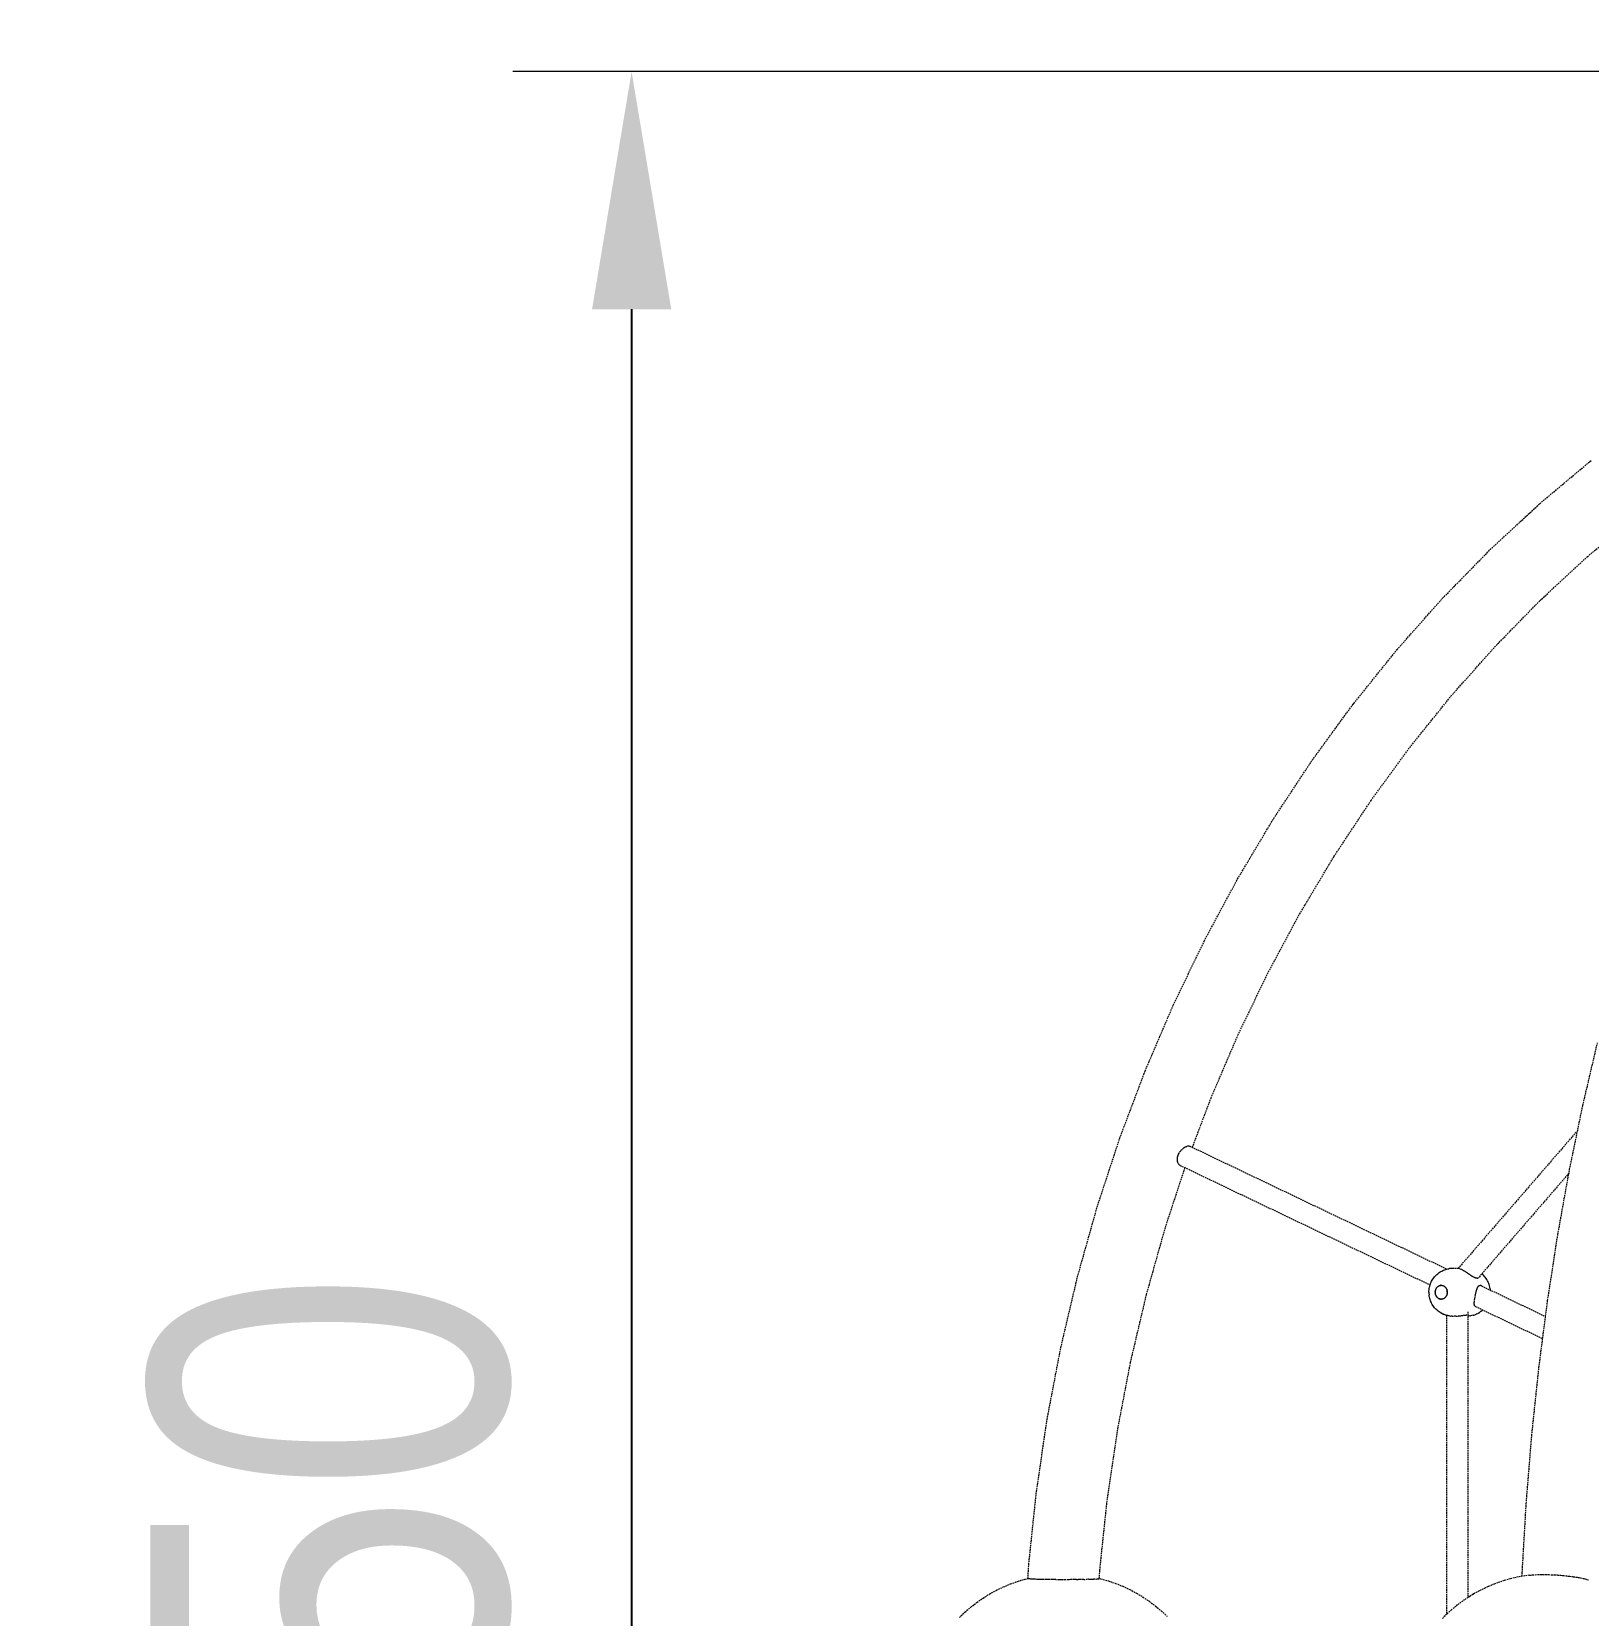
# Model space of a CAD drawing. Header units: millimetres. Extents: x -4710 to 4801, y -2494 to 3533.
# Drawn here: x -2671 to -1360, y 837 to 2169 of the extents above; entities that cross this region are included whole.
import ezdxf

# ---------------------------------------------------------------- set-up
doc = ezdxf.new("R2010")
doc.units = ezdxf.units.MM
doc.linetypes.add('HIDDEN', pattern=[1.905, 1.27, -0.635])
for name, color, linetype in [('DIKOM_ЗОНА', 90, 'Continuous'), ('DIKOM_ОБЪЕКТ', 7, 'Continuous'), ('DIKOM_РАЗМЕР_ЗОНА', 7, 'Continuous'), ('DIKOM_РАЗМЕР_ОБЪЕКТА', 7, 'Continuous')]:
    doc.layers.add(name, color=color, linetype=linetype)
doc.styles.add('style1', font='arialbd.ttf', dxfattribs={"width": 0.8})
doc.dimstyles.new('1-50', dxfattribs={"dimtxt": 300, "dimasz": 200, "dimexe": 100, "dimexo": 0, "dimgap": 100, "dimtad": 1, "dimtxsty": 'style1', "dimcen": 200, "dimclrd": 7, "dimclre": 7, "dimclrt": 7, "dimadec": 1, "dimazin": 2, "dimtfac": 1, "dimtmove": 0, "dimatfit": 2, "dimfxl": 0, "dimlwd": 25, "dimlwe": 18, "dimarcsym": 0})

# ---------------------------------------------------------------- blocks, each defined once
blk = doc.blocks.new('*D1')
at = {"layer": 'Defpoints', "color": 0, "transparency": 16777216}
for p in [(-701.9, 2135.9), (-2165.9, -628.4), (-722.5, -628.4)]:
    blk.add_point(p, dxfattribs=at)
at = {"layer": 'DIKOM_РАЗМЕР_ОБЪЕКТА', "color": 7, "lineweight": 18, "transparency": 16777216}
for p, q in [((-701.9, 2135.9), (-2265.9, 2135.9)), ((-722.5, -628.4), (-2265.9, -628.4))]:
    blk.add_line(p, q, dxfattribs=at)
at = {"layer": 'DIKOM_РАЗМЕР_ОБЪЕКТА', "color": 7, "lineweight": 25, "transparency": 16777216}
blk.add_line((-2165.9, 1935.9), (-2165.9, -428.4), dxfattribs=at)
at = {"layer": 'DIKOM_РАЗМЕР_ОБЪЕКТА', "color": 7, "transparency": 16777216}
for points in [[(-2199.2, 1935.9), (-2132.5, 1935.9), (-2165.9, 2135.9)], [(-2199.2, -428.4), (-2132.5, -428.4), (-2165.9, -628.4)]]:
    blk.add_solid(points, dxfattribs=at)
at = {"layer": 'DIKOM_РАЗМЕР_ОБЪЕКТА', "color": 7, "transparency": 16777216, "insert": (-2419, 753.8), "char_height": 300, "attachment_point": 5, "rotation": 90, "style": 'style1'}
blk.add_mtext('{\\fArial|b0|i0|c204|p34;2750}', dxfattribs=at)
blk = doc.blocks.new('*D3')
at = {"layer": 'Defpoints', "color": 0, "transparency": 16777216}
for p in [(-715.8, 3533.1), (-4259.8, -2026.3), (-715.8, -2026.3)]:
    blk.add_point(p, dxfattribs=at)
at = {"layer": 'DIKOM_РАЗМЕР_ЗОНА', "color": 7, "lineweight": 18, "transparency": 16777216}
for p, q in [((-715.8, 3533.1), (-4359.8, 3533.1)), ((-715.8, -2026.3), (-4359.8, -2026.3))]:
    blk.add_line(p, q, dxfattribs=at)
at = {"layer": 'DIKOM_РАЗМЕР_ЗОНА', "color": 7, "lineweight": 25, "transparency": 16777216}
blk.add_line((-4259.8, 3333.1), (-4259.8, -1826.3), dxfattribs=at)
at = {"layer": 'DIKOM_РАЗМЕР_ЗОНА', "color": 7, "transparency": 16777216}
for points in [[(-4293.2, 3333.1), (-4226.5, 3333.1), (-4259.8, 3533.1)], [(-4293.2, -1826.3), (-4226.5, -1826.3), (-4259.8, -2026.3)]]:
    blk.add_solid(points, dxfattribs=at)
at = {"layer": 'DIKOM_РАЗМЕР_ЗОНА', "color": 7, "transparency": 16777216, "insert": (-4513, 975.2), "char_height": 300, "attachment_point": 5, "rotation": 90, "style": 'style1'}
blk.add_mtext('{\\fArial|b0|i0|c204|p34;5560}', dxfattribs=at)

msp = doc.modelspace()

# ---------------------------------------------------------------- linework, layer by layer
at = {"layer": 'DIKOM_ЗОНА', "color": 3, "lineweight": 15}
msp.add_lwpolyline([(4784.014, 570.156, 0.09387458), (4783.602, 942.374, 0.29958044), (2291.139, 3510.482, 0.06874239), (1632.505, 3510.482, 0.06059), (1009.06, 3334.362, -0.20081277), (236.945, 3334.362, 0.06059), (-386.5, 3510.482, 0.06874239), (-1045.134, 3510.482, 0.29958044), (-3537.597, 942.374, 0.09387458), (-3538.009, 570.156, 0.30023222), (-1045.134, -2003.615, 0.06874239), (-386.5, -2003.615, 0.06059), (236.945, -1827.494, -0.20081277), (1009.06, -1827.494, 0.06059), (1632.505, -2003.615, 0.06874239), (2291.139, -2003.615, 0.30023222)], format="xyb", close=True, dxfattribs=at)
at = {"layer": 'DIKOM_ОБЪЕКТ', "color": 7, "linetype": 'HIDDEN', "lineweight": 15}
for p, q in [((-1401.393, 1772.27), (-1358.115, 1808.578)), ((-1443.101, 1733.591), (-1401.393, 1772.27)), ((-1361.307, 1727.637), (-1320.258, 1762.075)), ((-1483.143, 1692.629), (-1443.101, 1733.591)), ((-1401.183, 1690.657), (-1361.307, 1727.637)), ((-1521.423, 1649.482), (-1483.143, 1692.629)), ((-1439.464, 1651.496), (-1401.183, 1690.657)), ((-1557.854, 1604.25), (-1521.423, 1649.482)), ((-1476.062, 1610.245), (-1439.464, 1651.496)), ((-1592.872, 1556.374), (-1558.405, 1603.547)), ((-1558.405, 1603.547), (-1557.854, 1604.25)), ((-1510.892, 1567.001), (-1476.062, 1610.245)), ((-1543.349, 1522.527), (-1510.48, 1567.512)), ((-1625.326, 1507.333), (-1592.872, 1556.374)), ((-1574.428, 1475.563), (-1543.349, 1522.527)), ((-1655.689, 1456.539), (-1625.326, 1507.333)), ((-1603.506, 1426.918), (-1574.428, 1475.563)), ((-1683.891, 1404.111), (-1655.689, 1456.539)), ((-1630.515, 1376.709), (-1603.506, 1426.918)), ((-1709.867, 1350.171), (-1683.891, 1404.111)), ((-1655.391, 1325.052), (-1630.515, 1376.709)), ((-1733.556, 1294.844), (-1709.867, 1350.171)), ((-1678.078, 1272.067), (-1655.391, 1325.052)), ((-1365.032, 1265.937), (-1352.657, 1318.66)), ((-1754.902, 1238.261), (-1733.556, 1294.844)), ((-1693.772, 1230.463), (-1678.078, 1272.067)), ((-1376.177, 1212.126), (-1365.032, 1265.937)), ((-1369.403, 1244.834), (-1469.919, 1128.769)), ((-1773.998, 1180.128), (-1755.063, 1237.779)), ((-1755.063, 1237.779), (-1754.902, 1238.261)), ((-1704.964, 1225.686), (-1704.546, 1226.374)), ((-1704.507, 1226.433), (-1704.037, 1227.098)), ((-1703.994, 1227.155), (-1703.485, 1227.778)), ((-1703.406, 1227.866), (-1702.925, 1228.418)), ((-1702.718, 1228.631), (-1702.28, 1229.07)), ((-1702.229, 1229.114), (-1701.655, 1229.616)), ((-1701.603, 1229.656), (-1701.02, 1230.095)), ((-1700.967, 1230.13), (-1700.588, 1230.37)), ((-1700.588, 1230.37), (-1700.386, 1230.517)), ((-1700.337, 1230.551), (-1700.018, 1230.746)), ((-1700.018, 1230.746), (-1699.775, 1230.895)), ((-1699.677, 1230.948), (-1699.12, 1231.226)), ((-1699.072, 1231.245), (-1698.533, 1231.45)), ((-1698.491, 1231.466), (-1698.076, 1231.657)), ((-1698.006, 1231.681), (-1697.645, 1231.797)), ((-1697.58, 1231.811), (-1697.199, 1231.871)), ((-1697.154, 1231.867), (-1696.735, 1231.809)), ((-1696.701, 1231.801), (-1696.312, 1231.676)), ((-1479.723, 1128.088), (-1696.28, 1231.663)), ((-1716.529, 1163.036), (-1699.962, 1213.479)), ((-1706.39, 1220.078), (-1706.397, 1220.786)), ((-1706.395, 1220.849), (-1706.338, 1221.582)), ((-1706.37, 1219.769), (-1706.383, 1219.975)), ((-1706.343, 1219.358), (-1706.37, 1219.769)), ((-1706.235, 1218.666), (-1706.339, 1219.3)), ((-1706.331, 1221.646), (-1706.211, 1222.382)), ((-1706.052, 1217.963), (-1706.213, 1218.558)), ((-1706.198, 1222.447), (-1706.014, 1223.181)), ((-1705.82, 1217.374), (-1706.035, 1217.914)), ((-1705.975, 1223.31), (-1705.725, 1224.055)), ((-1705.625, 1217.017), (-1705.798, 1217.329)), ((-1705.698, 1224.12), (-1705.389, 1224.856)), ((-1705.226, 1216.384), (-1705.517, 1216.807)), ((-1705.358, 1224.919), (-1704.999, 1225.625)), ((-1704.867, 1215.99), (-1705.2, 1216.349)), ((-1704.448, 1215.655), (-1704.806, 1215.933)), ((-1704.062, 1215.439), (-1704.338, 1215.589)), ((-1704.062, 1215.439), (-1493.681, 1114.814)), ((-1376.771, 1208.832), (-1452.912, 1120.912)), ((-1386.066, 1157.345), (-1376.177, 1212.126)), ((-1790.498, 1121.489), (-1773.998, 1180.128)), ((-1732.364, 1106.764), (-1716.529, 1163.036)), ((-1394.681, 1101.708), (-1386.066, 1157.345)), ((-1804.526, 1061.997), (-1790.498, 1121.489)), ((-1491.862, 1118.872), (-1491.306, 1119.748)), ((-1491.306, 1119.748), (-1491.105, 1120.052)), ((-1491.105, 1120.052), (-1490.489, 1120.91)), ((-1490.489, 1120.91), (-1489.828, 1121.723)), ((-1489.828, 1121.723), (-1489.126, 1122.488)), ((-1489.126, 1122.488), (-1488.824, 1122.81)), ((-1488.824, 1122.81), (-1488.066, 1123.542)), ((-1488.066, 1123.542), (-1487.272, 1124.219)), ((-1487.272, 1124.219), (-1486.891, 1124.521)), ((-1486.891, 1124.521), (-1486.047, 1125.154)), ((-1486.047, 1125.154), (-1485.172, 1125.726)), ((-1485.172, 1125.726), (-1484.722, 1125.993)), ((-1484.722, 1125.993), (-1483.804, 1126.511)), ((-1483.804, 1126.511), (-1482.861, 1126.964)), ((-1482.861, 1126.964), (-1482.355, 1127.184)), ((-1482.355, 1127.184), (-1481.378, 1127.575)), ((-1481.378, 1127.575), (-1480.383, 1127.896)), ((-1480.383, 1127.896), (-1479.834, 1128.06)), ((-1479.834, 1128.06), (-1478.815, 1128.314)), ((-1478.815, 1128.314), (-1477.785, 1128.496)), ((-1477.207, 1128.596), (-1477.785, 1128.496)), ((-1476.164, 1128.706), (-1477.207, 1128.596)), ((-1475.023, 1128.769), (-1476.164, 1128.706)), ((-1474.031, 1128.769), (-1475.023, 1128.769)), ((-1469.875, 1128.769), (-1474.031, 1128.769)), ((-1469.369, 1128.643), (-1469.565, 1128.703)), ((-1468.739, 1128.448), (-1469.074, 1128.565)), ((-1467.99, 1128.168), (-1468.335, 1128.303)), ((-1467.431, 1127.918), (-1467.855, 1128.116)), ((-1466.929, 1127.678), (-1467.141, 1127.792)), ((-1466.508, 1127.468), (-1466.919, 1127.673)), ((-1465.829, 1127.095), (-1466.379, 1127.402)), ((-1465.235, 1126.75), (-1465.572, 1126.958)), ((-1464.849, 1126.525), (-1465.221, 1126.742)), ((-1464.176, 1126.098), (-1464.594, 1126.365)), ((-1463.969, 1125.969), (-1464.157, 1126.086)), ((-1463.335, 1125.547), (-1463.734, 1125.817)), ((-1463.049, 1125.361), (-1463.326, 1125.541)), ((-1462.535, 1125.007), (-1462.9, 1125.264)), ((-1462.149, 1124.742), (-1462.528, 1125.001)), ((-1461.917, 1124.589), (-1462.09, 1124.703)), ((-1461.406, 1124.22), (-1461.765, 1124.477)), ((-1461.086, 1124), (-1461.399, 1124.216)), ((-1460.673, 1123.711), (-1460.879, 1123.861)), ((-1460.311, 1123.454), (-1460.667, 1123.706)), ((-1460.021, 1123.255), (-1460.305, 1123.449)), ((-1459.764, 1123.084), (-1459.94, 1123.2)), ((-1459.585, 1122.954), (-1459.764, 1123.084)), ((-1459.229, 1122.709), (-1459.58, 1122.951)), ((-1458.873, 1122.475), (-1459.224, 1122.705)), ((-1458.532, 1122.259), (-1458.867, 1122.471)), ((-1458.157, 1122.011), (-1458.506, 1122.241)), ((-1457.802, 1121.791), (-1458.152, 1122.009)), ((-1457.587, 1121.667), (-1457.798, 1121.789)), ((-1457.095, 1121.399), (-1457.444, 1121.585)), ((-1456.744, 1121.211), (-1457.078, 1121.391)), ((-1456.394, 1121.037), (-1456.741, 1121.209)), ((-1456.048, 1120.882), (-1456.391, 1121.035)), ((-1455.713, 1120.752), (-1455.973, 1120.853)), ((-1455.39, 1120.649), (-1455.71, 1120.751)), ((-1455.075, 1120.568), (-1455.387, 1120.648)), ((-1454.77, 1120.508), (-1455.073, 1120.567)), ((-1454.559, 1120.481), (-1454.768, 1120.508)), ((-1454.195, 1120.451), (-1454.476, 1120.469)), ((-1453.933, 1120.475), (-1454.193, 1120.45)), ((-1453.899, 1120.481), (-1453.688, 1120.518)), ((-1453.686, 1120.519), (-1453.463, 1120.583)), ((-1453.461, 1120.584), (-1453.258, 1120.669)), ((-1453.256, 1120.67), (-1453.074, 1120.777)), ((-1453.072, 1120.777), (-1452.913, 1120.91)), ((-1449.91, 1124.018), (-1450.096, 1124.164)), ((-1449.096, 1123.287), (-1449.91, 1124.018)), ((-1448.785, 1122.976), (-1449.096, 1123.287)), ((-1448.029, 1122.204), (-1448.785, 1122.976)), ((-1447.316, 1121.377), (-1448.029, 1122.204)), ((-1446.649, 1120.501), (-1447.316, 1121.377)), ((-1446.435, 1120.207), (-1446.649, 1120.501)), ((-1445.833, 1119.307), (-1446.435, 1120.207)), ((-1745.825, 1049.673), (-1732.364, 1106.764)), ((-1494.653, 1108.65), (-1494.625, 1109.703)), ((-1494.653, 1108.65), (-1494.625, 1107.597)), ((-1494.625, 1109.703), (-1494.543, 1110.753)), ((-1494.625, 1107.597), (-1494.543, 1106.548)), ((-1494.543, 1110.753), (-1494.407, 1111.794)), ((-1494.407, 1105.507), (-1494.543, 1106.548)), ((-1494.407, 1111.794), (-1494.216, 1112.825)), ((-1494.216, 1112.825), (-1493.971, 1113.839)), ((-1493.971, 1113.839), (-1493.675, 1114.835)), ((-1493.675, 1114.835), (-1493.327, 1115.808)), ((-1493.327, 1115.808), (-1493.243, 1116.036)), ((-1493.243, 1116.036), (-1492.832, 1117.013)), ((-1492.832, 1117.013), (-1492.371, 1117.959)), ((-1492.371, 1117.959), (-1491.862, 1118.872)), ((-1489.296, 1108.905), (-1489.3, 1108.65)), ((-1489.3, 1108.65), (-1489.296, 1108.396)), ((-1489.296, 1108.905), (-1489.281, 1109.158)), ((-1489.296, 1108.396), (-1489.281, 1108.142)), ((-1489.281, 1109.158), (-1489.258, 1109.411)), ((-1489.258, 1107.89), (-1489.281, 1108.142)), ((-1489.224, 1109.663), (-1489.258, 1109.411)), ((-1489.258, 1107.89), (-1489.224, 1107.638)), ((-1489.224, 1109.663), (-1489.182, 1109.912)), ((-1489.181, 1107.389), (-1489.224, 1107.638)), ((-1489.182, 1109.912), (-1489.129, 1110.159)), ((-1489.129, 1107.141), (-1489.181, 1107.389)), ((-1489.129, 1110.159), (-1489.068, 1110.404)), ((-1489.068, 1106.896), (-1489.129, 1107.141)), ((-1488.997, 1110.645), (-1489.068, 1110.404)), ((-1489.068, 1106.896), (-1488.997, 1106.655)), ((-1488.997, 1110.645), (-1488.918, 1110.883)), ((-1488.918, 1106.417), (-1488.997, 1106.655)), ((-1488.918, 1110.883), (-1488.829, 1111.116)), ((-1488.829, 1106.184), (-1488.918, 1106.417)), ((-1488.733, 1111.345), (-1488.829, 1111.116)), ((-1488.829, 1106.184), (-1488.732, 1105.956)), ((-1488.733, 1111.345), (-1488.627, 1111.568)), ((-1488.627, 1111.568), (-1488.513, 1111.786)), ((-1488.513, 1111.786), (-1488.391, 1111.998)), ((-1488.261, 1112.204), (-1488.391, 1111.998)), ((-1488.261, 1112.204), (-1488.123, 1112.403)), ((-1488.123, 1112.403), (-1487.978, 1112.595)), ((-1487.826, 1112.78), (-1487.978, 1112.595)), ((-1487.826, 1112.78), (-1487.667, 1112.956)), ((-1487.667, 1112.956), (-1487.502, 1113.124)), ((-1487.502, 1113.124), (-1487.331, 1113.283)), ((-1487.154, 1113.434), (-1487.331, 1113.283)), ((-1487.154, 1113.434), (-1486.97, 1113.576)), ((-1486.97, 1113.576), (-1486.782, 1113.709)), ((-1486.782, 1113.709), (-1486.588, 1113.832)), ((-1486.39, 1113.945), (-1486.588, 1113.832)), ((-1486.39, 1113.945), (-1486.188, 1114.049)), ((-1486.188, 1114.049), (-1485.983, 1114.141)), ((-1485.775, 1114.223), (-1485.983, 1114.141)), ((-1485.775, 1114.223), (-1485.564, 1114.295)), ((-1485.564, 1114.295), (-1485.35, 1114.355)), ((-1485.35, 1114.355), (-1485.134, 1114.405)), ((-1484.917, 1114.443), (-1485.134, 1114.405)), ((-1484.917, 1114.443), (-1484.698, 1114.471)), ((-1484.698, 1114.471), (-1484.478, 1114.488)), ((-1484.258, 1114.494), (-1484.478, 1114.488)), ((-1484.258, 1114.494), (-1484.038, 1114.488)), ((-1484.038, 1114.488), (-1483.819, 1114.472)), ((-1483.819, 1114.472), (-1483.6, 1114.444)), ((-1483.383, 1114.405), (-1483.6, 1114.444)), ((-1483.383, 1114.405), (-1483.167, 1114.356)), ((-1483.167, 1114.356), (-1482.953, 1114.295)), ((-1482.953, 1114.295), (-1482.742, 1114.224)), ((-1482.534, 1114.142), (-1482.742, 1114.224)), ((-1482.534, 1114.142), (-1482.329, 1114.049)), ((-1482.329, 1114.049), (-1482.127, 1113.946)), ((-1481.929, 1113.833), (-1482.127, 1113.946)), ((-1481.929, 1113.833), (-1481.735, 1113.71)), ((-1481.735, 1113.71), (-1481.547, 1113.577)), ((-1481.547, 1113.577), (-1481.364, 1113.435)), ((-1481.186, 1113.284), (-1481.364, 1113.435)), ((-1481.186, 1113.284), (-1481.015, 1113.125)), ((-1481.015, 1113.125), (-1480.849, 1112.956)), ((-1480.849, 1112.956), (-1480.691, 1112.78)), ((-1480.538, 1112.596), (-1480.691, 1112.78)), ((-1480.538, 1112.596), (-1480.393, 1112.404)), ((-1480.393, 1112.404), (-1480.256, 1112.205)), ((-1480.126, 1111.999), (-1480.256, 1112.205)), ((-1480.126, 1111.999), (-1480.004, 1111.787)), ((-1480.004, 1111.787), (-1479.89, 1111.569)), ((-1479.89, 1111.569), (-1479.784, 1111.345)), ((-1479.687, 1111.117), (-1479.784, 1111.345)), ((-1479.783, 1105.956), (-1479.686, 1106.185)), ((-1479.687, 1111.117), (-1479.598, 1110.884)), ((-1479.598, 1106.418), (-1479.686, 1106.185)), ((-1479.598, 1110.884), (-1479.519, 1110.646)), ((-1479.519, 1106.656), (-1479.598, 1106.418)), ((-1479.448, 1110.405), (-1479.519, 1110.646)), ((-1479.519, 1106.656), (-1479.448, 1106.898)), ((-1479.448, 1110.405), (-1479.387, 1110.16)), ((-1479.387, 1107.142), (-1479.448, 1106.898)), ((-1479.387, 1110.16), (-1479.335, 1109.913)), ((-1479.335, 1107.389), (-1479.387, 1107.142)), ((-1479.335, 1109.913), (-1479.292, 1109.663)), ((-1479.292, 1107.639), (-1479.335, 1107.389)), ((-1479.259, 1109.411), (-1479.292, 1109.663)), ((-1479.292, 1107.639), (-1479.258, 1107.89)), ((-1479.259, 1109.411), (-1479.235, 1109.158)), ((-1479.235, 1108.143), (-1479.258, 1107.89)), ((-1479.235, 1109.158), (-1479.221, 1108.905)), ((-1479.221, 1108.397), (-1479.235, 1108.143)), ((-1479.216, 1108.65), (-1479.221, 1108.905)), ((-1479.216, 1108.65), (-1479.221, 1108.397)), ((-1455.498, 1106.132), (-1455.448, 1106.356)), ((-1455.406, 1106.6), (-1455.314, 1107.059)), ((-1455.304, 1107.105), (-1455.213, 1107.502)), ((-1455.174, 1107.7), (-1455.12, 1107.971)), ((-1455.11, 1108.014), (-1455.016, 1108.427)), ((-1454.958, 1108.65), (-1454.913, 1108.873)), ((-1454.913, 1108.875), (-1454.818, 1109.282)), ((-1454.809, 1109.318), (-1454.704, 1109.714)), ((-1454.679, 1109.8), (-1454.618, 1110.055)), ((-1454.598, 1110.136), (-1454.494, 1110.516)), ((-1454.485, 1110.544), (-1454.37, 1110.913)), ((-1454.359, 1110.945), (-1454.272, 1111.242)), ((-1454.253, 1111.304), (-1454.134, 1111.656)), ((-1454.134, 1111.656), (-1454.003, 1111.994)), ((-1453.964, 1112.083), (-1453.866, 1112.34)), ((-1453.823, 1112.437), (-1453.72, 1112.668)), ((-1453.72, 1112.668), (-1453.565, 1112.962)), ((-1453.558, 1112.975), (-1453.412, 1113.209)), ((-1453.384, 1113.259), (-1453.215, 1113.514)), ((-1453.023, 1113.747), (-1452.825, 1113.942)), ((-1452.817, 1113.948), (-1452.606, 1114.109)), ((-1452.606, 1114.109), (-1452.38, 1114.236)), ((-1452.373, 1114.24), (-1452.163, 1114.321)), ((-1452.128, 1114.334), (-1451.881, 1114.391)), ((-1451.874, 1114.392), (-1451.613, 1114.41)), ((-1451.328, 1114.387), (-1451.605, 1114.409)), ((-1451.045, 1114.325), (-1451.328, 1114.387)), ((-1450.752, 1114.226), (-1451.029, 1114.321)), ((-1450.461, 1114.091), (-1450.737, 1114.219)), ((-1450.456, 1114.089), (-1396.429, 1088.248)), ((-1445.28, 1118.365), (-1445.833, 1119.307)), ((-1444.78, 1117.385), (-1445.28, 1118.365)), ((-1444.665, 1117.134), (-1444.78, 1117.385)), ((-1444.232, 1116.149), (-1444.665, 1117.134)), ((-1443.853, 1115.133), (-1444.232, 1116.149)), ((-1443.529, 1114.093), (-1443.853, 1115.133)), ((-1443.263, 1113.03), (-1443.529, 1114.093)), ((-1443.055, 1111.95), (-1443.263, 1113.03)), ((-1442.906, 1110.858), (-1443.055, 1111.95)), ((-1442.873, 1110.462), (-1442.906, 1110.858)), ((-1494.216, 1104.477), (-1494.407, 1105.507)), ((-1493.971, 1103.462), (-1494.216, 1104.477)), ((-1493.675, 1102.466), (-1493.971, 1103.462)), ((-1493.327, 1101.493), (-1493.675, 1102.466)), ((-1493.327, 1101.493), (-1493.243, 1101.266)), ((-1492.832, 1100.288), (-1493.243, 1101.266)), ((-1492.371, 1099.342), (-1492.832, 1100.288)), ((-1491.862, 1098.429), (-1492.371, 1099.342)), ((-1491.306, 1097.554), (-1491.862, 1098.429)), ((-1491.306, 1097.554), (-1491.105, 1097.25)), ((-1490.489, 1096.392), (-1491.105, 1097.25)), ((-1489.828, 1095.578), (-1490.489, 1096.392)), ((-1489.126, 1094.813), (-1489.828, 1095.578)), ((-1489.126, 1094.813), (-1488.824, 1094.491)), ((-1488.066, 1093.759), (-1488.824, 1094.491)), ((-1488.626, 1105.732), (-1488.732, 1105.956)), ((-1488.513, 1105.515), (-1488.626, 1105.732)), ((-1488.39, 1105.303), (-1488.513, 1105.515)), ((-1488.39, 1105.303), (-1488.26, 1105.097)), ((-1488.123, 1104.897), (-1488.26, 1105.097)), ((-1487.978, 1104.706), (-1488.123, 1104.897)), ((-1487.272, 1093.082), (-1488.066, 1093.759)), ((-1487.978, 1104.706), (-1487.825, 1104.521)), ((-1487.667, 1104.345), (-1487.825, 1104.521)), ((-1487.501, 1104.177), (-1487.667, 1104.345)), ((-1487.33, 1104.017), (-1487.501, 1104.177)), ((-1487.33, 1104.017), (-1487.153, 1103.866)), ((-1487.272, 1093.082), (-1486.891, 1092.78)), ((-1486.969, 1103.724), (-1487.153, 1103.866)), ((-1486.781, 1103.591), (-1486.969, 1103.724)), ((-1486.587, 1103.468), (-1486.781, 1103.591)), ((-1486.587, 1103.468), (-1486.389, 1103.355)), ((-1486.187, 1103.252), (-1486.389, 1103.355)), ((-1485.982, 1103.16), (-1486.187, 1103.252)), ((-1485.982, 1103.16), (-1485.774, 1103.078)), ((-1485.563, 1103.007), (-1485.774, 1103.078)), ((-1485.349, 1102.946), (-1485.563, 1103.007)), ((-1485.133, 1102.896), (-1485.349, 1102.946)), ((-1485.133, 1102.896), (-1484.916, 1102.858)), ((-1484.697, 1102.83), (-1484.916, 1102.858)), ((-1484.478, 1102.813), (-1484.697, 1102.83)), ((-1484.258, 1102.808), (-1484.478, 1102.813)), ((-1484.258, 1102.808), (-1484.038, 1102.813)), ((-1483.818, 1102.83), (-1484.038, 1102.813)), ((-1483.599, 1102.858), (-1483.818, 1102.83)), ((-1483.599, 1102.858), (-1483.382, 1102.896)), ((-1483.166, 1102.946), (-1483.382, 1102.896)), ((-1482.952, 1103.007), (-1483.166, 1102.946)), ((-1482.741, 1103.078), (-1482.952, 1103.007)), ((-1482.741, 1103.078), (-1482.533, 1103.16)), ((-1482.328, 1103.253), (-1482.533, 1103.16)), ((-1482.126, 1103.355), (-1482.328, 1103.253)), ((-1482.126, 1103.355), (-1481.928, 1103.469)), ((-1481.734, 1103.592), (-1481.928, 1103.469)), ((-1481.546, 1103.725), (-1481.734, 1103.592)), ((-1481.362, 1103.867), (-1481.546, 1103.725)), ((-1481.362, 1103.867), (-1481.185, 1104.018)), ((-1481.014, 1104.177), (-1481.185, 1104.018)), ((-1480.849, 1104.346), (-1481.014, 1104.177)), ((-1480.69, 1104.522), (-1480.849, 1104.346)), ((-1480.69, 1104.522), (-1480.538, 1104.706)), ((-1480.393, 1104.898), (-1480.538, 1104.706)), ((-1480.255, 1105.097), (-1480.393, 1104.898)), ((-1480.255, 1105.097), (-1480.125, 1105.303)), ((-1480.003, 1105.515), (-1480.125, 1105.303)), ((-1479.889, 1105.733), (-1480.003, 1105.515)), ((-1479.783, 1105.956), (-1479.889, 1105.733)), ((-1456.466, 1099.001), (-1456.471, 1099.213)), ((-1456.47, 1099.24), (-1456.463, 1099.547)), ((-1456.462, 1099.546), (-1456.447, 1099.771)), ((-1456.427, 1098.339), (-1456.449, 1098.607)), ((-1456.439, 1099.988), (-1456.425, 1100.231)), ((-1456.425, 1100.231), (-1456.393, 1100.575)), ((-1456.387, 1098.062), (-1456.425, 1098.318)), ((-1456.389, 1100.61), (-1456.363, 1100.816)), ((-1456.328, 1097.802), (-1456.383, 1098.045)), ((-1456.346, 1101.011), (-1456.307, 1101.371)), ((-1456.307, 1101.371), (-1456.254, 1101.748)), ((-1456.185, 1097.353), (-1456.263, 1097.563)), ((-1456.194, 1102.187), (-1456.133, 1102.598)), ((-1456.125, 1102.645), (-1456.065, 1102.98)), ((-1455.965, 1096.972), (-1456.082, 1097.148)), ((-1456.041, 1103.151), (-1455.977, 1103.558)), ((-1455.977, 1103.558), (-1455.895, 1104.005)), ((-1455.849, 1104.26), (-1455.807, 1104.521)), ((-1455.796, 1104.576), (-1455.703, 1105.066)), ((-1455.493, 1096.551), (-1455.665, 1096.664)), ((-1455.604, 1105.605), (-1455.51, 1106.082)), ((-1398.868, 1069.466), (-1455.485, 1096.546)), ((-1450.761, 1092.613), (-1449.91, 1093.283)), ((-1449.91, 1093.283), (-1449.477, 1093.672)), ((-1402.001, 1045.334), (-1394.681, 1101.708)), ((-1486.047, 1092.148), (-1486.891, 1092.78)), ((-1485.172, 1091.575), (-1486.047, 1092.148)), ((-1485.172, 1091.575), (-1484.722, 1091.308)), ((-1483.804, 1090.79), (-1484.722, 1091.308)), ((-1482.861, 1090.337), (-1483.804, 1090.79)), ((-1482.861, 1090.337), (-1482.355, 1090.117)), ((-1481.378, 1089.726), (-1482.355, 1090.117)), ((-1480.383, 1089.405), (-1481.378, 1089.726)), ((-1480.383, 1089.405), (-1479.833, 1089.241)), ((-1479.889, 1089.257), (-1479.889, 837.576)), ((-1478.815, 1088.987), (-1479.833, 1089.241)), ((-1477.785, 1088.806), (-1478.815, 1088.987)), ((-1477.207, 1088.705), (-1477.785, 1088.806)), ((-1477.207, 1088.705), (-1476.164, 1088.595)), ((-1475.023, 1088.533), (-1476.164, 1088.595)), ((-1475.023, 1088.533), (-1474.031, 1088.533)), ((-1472.001, 1088.533), (-1474.031, 1088.533)), ((-1471.779, 1088.544), (-1471.351, 1088.566)), ((-1471.339, 1088.567), (-1470.898, 1088.589)), ((-1470.709, 1088.598), (-1470.443, 1088.624)), ((-1470.43, 1088.625), (-1469.988, 1088.667)), ((-1469.977, 1088.669), (-1469.534, 1088.709)), ((-1469.523, 1088.71), (-1469.305, 1088.729)), ((-1469.305, 1088.729), (-1469.082, 1088.759)), ((-1468.936, 1088.778), (-1468.633, 1088.817)), ((-1468.624, 1088.818), (-1468.184, 1088.873)), ((-1468.174, 1088.874), (-1467.743, 1088.925)), ((-1467.726, 1088.928), (-1467.291, 1088.995)), ((-1467.22, 1089.005), (-1466.856, 1089.058)), ((-1466.847, 1089.059), (-1466.428, 1089.116)), ((-1466.42, 1089.117), (-1466.004, 1089.171)), ((-1465.883, 1089.186), (-1465.585, 1089.231)), ((-1465.578, 1089.232), (-1465.179, 1089.288)), ((-1465.172, 1089.289), (-1464.923, 1089.319)), ((-1464.785, 1089.336), (-1464.423, 1089.374)), ((-1464.417, 1089.374), (-1464.07, 1089.404)), ((-1464.064, 1089.404), (-1463.733, 1089.426)), ((-1463.727, 1089.427), (-1463.412, 1089.442)), ((-1463.102, 1089.45), (-1463.402, 1089.442)), ((-1462.858, 1089.442), (-1463.098, 1089.45)), ((-1462.642, 1089.428), (-1462.858, 1089.442)), ((-1461.896, 1092.037), (-1461.897, 851.639)), ((-1461.896, 1088.561), (-1461.247, 1088.596)), ((-1460.162, 1088.715), (-1461.247, 1088.596)), ((-1460.162, 1088.715), (-1459.604, 1088.809)), ((-1458.533, 1089.005), (-1459.604, 1088.809)), ((-1457.475, 1089.28), (-1458.533, 1089.005)), ((-1457.475, 1089.28), (-1456.943, 1089.433)), ((-1456.943, 1089.433), (-1455.91, 1089.78)), ((-1455.91, 1089.78), (-1454.898, 1090.203)), ((-1454.408, 1090.408), (-1454.898, 1090.203)), ((-1454.408, 1090.408), (-1453.432, 1090.897)), ((-1452.983, 1091.153), (-1453.432, 1090.897)), ((-1452.983, 1091.153), (-1452.049, 1091.704)), ((-1452.049, 1091.704), (-1451.147, 1092.323)), ((-1450.761, 1092.613), (-1451.147, 1092.323)), ((-1816.048, 1001.793), (-1804.526, 1061.997)), ((-1756.882, 991.899), (-1745.825, 1049.673)), ((-1408.012, 988.345), (-1402.001, 1045.334)), ((-1825.038, 941.015), (-1816.048, 1001.793)), ((-1765.509, 933.575), (-1756.882, 991.899)), ((-1412.701, 930.861), (-1408.012, 988.345)), ((-1831.474, 879.808), (-1825.038, 941.015)), ((-1771.686, 874.838), (-1765.509, 933.575)), ((-1416.057, 873.005), (-1412.701, 930.861)), ((-1832.237, 867.68), (-1831.474, 879.808)), ((-1840.889, 865.331), (-1834.694, 867.196)), ((-1834.694, 867.196), (-1832.229, 867.8)), ((-1831.755, 867.513), (-1832.076, 867.602)), ((-1831.16, 867.452), (-1831.676, 867.491)), ((-1830.336, 867.352), (-1830.991, 867.443)), ((-1829.276, 867.286), (-1830.165, 867.328)), ((-1829.066, 867.276), (-1829.276, 867.286)), ((-1828.411, 867.284), (-1829.066, 867.276)), ((-1827.997, 867.243), (-1828.237, 867.276)), ((-1827.751, 867.208), (-1827.997, 867.243)), ((-1826.517, 867.112), (-1827.751, 867.208)), ((-1826.233, 867.09), (-1826.517, 867.112)), ((-1825.742, 867.075), (-1826.233, 867.09)), ((-1824.834, 867.047), (-1825.742, 867.075)), ((-1824.518, 867.036), (-1824.834, 867.047)), ((-1823.274, 867.044), (-1824.518, 867.036)), ((-1822.963, 867.029), (-1823.274, 867.044)), ((-1822.665, 867.015), (-1822.963, 867.029)), ((-1822.055, 867.009), (-1822.62, 867.013)), ((-1820.93, 866.939), (-1822.055, 867.009)), ((-1820.563, 866.916), (-1820.93, 866.939)), ((-1819.062, 866.874), (-1820.563, 866.916)), ((-1818.744, 866.865), (-1819.062, 866.874)), ((-1818.356, 866.854), (-1818.744, 866.865)), ((-1816.417, 866.859), (-1818.356, 866.854)), ((-1816.015, 866.86), (-1816.417, 866.859)), ((-1815.644, 866.871), (-1816.015, 866.86)), ((-1814.913, 866.853), (-1815.644, 866.871)), ((-1813.977, 866.83), (-1814.913, 866.853)), ((-1813.565, 866.82), (-1813.977, 866.83)), ((-1813.201, 866.82), (-1813.565, 866.82)), ((-1811.443, 866.789), (-1813.199, 866.82)), ((-1811.024, 866.781), (-1811.443, 866.789)), ((-1810.168, 866.79), (-1811.024, 866.781)), ((-1809.197, 866.801), (-1810.168, 866.79)), ((-1808.831, 866.785), (-1809.197, 866.801)), ((-1808.41, 866.766), (-1808.831, 866.785)), ((-1806.171, 866.731), (-1808.41, 866.766)), ((-1805.748, 866.724), (-1806.171, 866.731)), ((-1804.653, 866.736), (-1805.748, 866.724)), ((-1803.471, 866.749), (-1804.653, 866.736)), ((-1803.054, 866.754), (-1803.471, 866.749)), ((-1802.73, 866.766), (-1803.054, 866.754)), ((-1800.765, 866.733), (-1802.73, 866.766)), ((-1800.357, 866.726), (-1800.765, 866.733)), ((-1798.068, 866.749), (-1800.357, 866.726)), ((-1797.671, 866.752), (-1798.011, 866.749)), ((-1796.262, 866.804), (-1797.671, 866.752)), ((-1795.404, 866.789), (-1796.262, 866.804)), ((-1795.022, 866.783), (-1795.404, 866.789)), ((-1792.797, 866.807), (-1795.022, 866.783)), ((-1792.432, 866.81), (-1792.797, 866.807)), ((-1791.231, 866.859), (-1792.432, 866.811)), ((-1791.23, 866.859), (-1790.263, 866.877)), ((-1790.263, 866.877), (-1789.918, 866.884)), ((-1788.728, 866.879), (-1789.809, 866.889)), ((-1787.834, 866.872), (-1788.728, 866.879)), ((-1787.509, 866.869), (-1787.834, 866.872)), ((-1785.519, 866.908), (-1787.509, 866.869)), ((-1785.215, 866.914), (-1785.519, 866.908)), ((-1785.215, 866.914), (-1783.39, 867.006)), ((-1783.055, 867.005), (-1783.333, 867.005)), ((-1781.306, 867.061), (-1783.055, 867.005)), ((-1781.057, 867.069), (-1781.306, 867.061)), ((-1781.051, 867.069), (-1779.45, 867.098)), ((-1779.45, 867.098), (-1779.221, 867.102)), ((-1779.221, 867.102), (-1777.775, 867.186)), ((-1777.775, 867.186), (-1777.572, 867.198)), ((-1777.572, 867.198), (-1777.273, 867.261)), ((-1777.273, 867.261), (-1777.021, 867.286)), ((-1776.222, 867.32), (-1777.021, 867.286)), ((-1776.174, 867.326), (-1775.337, 867.349)), ((-1774.925, 867.33), (-1774.022, 867.406)), ((-1773.899, 867.416), (-1773.397, 867.51)), ((-1773.1, 867.516), (-1772.604, 867.583)), ((-1772.13, 867.778), (-1771.686, 874.838)), ((-1772.124, 867.873), (-1770.721, 867.546)), ((-1770.721, 867.546), (-1764.505, 865.748)), ((-1426.087, 867.478), (-1431.414, 865.979)), ((-1422.886, 868.267), (-1426.087, 867.478)), ((-1417.464, 869.444), (-1422.886, 868.267)), ((-1411.996, 870.287), (-1417.464, 869.444)), ((-1416.173, 869.643), (-1416.057, 873.005)), ((-1409.925, 870.579), (-1411.996, 870.287)), ((-1409.924, 870.579), (-1409.179, 870.637)), ((-1409.081, 870.645), (-1407.475, 870.777)), ((-1407.302, 870.791), (-1405.472, 870.948)), ((-1405.293, 870.964), (-1403.395, 871.008)), ((-1403.275, 871.011), (-1401.673, 871.058)), ((-1401.673, 871.058), (-1401.259, 871.071)), ((-1401.139, 871.074), (-1399.875, 871.119)), ((-1399.876, 871.119), (-1398.946, 871.096)), ((-1398.816, 871.093), (-1396.532, 871.057)), ((-1396.348, 871.054), (-1394.037, 871.035)), ((-1393.747, 871.034), (-1391.487, 870.916)), ((-1391.317, 870.907), (-1388.896, 870.803)), ((-1388.749, 870.797), (-1386.756, 870.73)), ((-1386.756, 870.73), (-1386.499, 870.709)), ((-1386.499, 870.709), (-1386.282, 870.692)), ((-1386.042, 870.674), (-1383.678, 870.442)), ((-1383.524, 870.426), (-1381.876, 870.277)), ((-1381.876, 870.277), (-1381.09, 870.206)), ((-1380.933, 870.192), (-1378.651, 870.004)), ((-1378.382, 869.971), (-1377.417, 869.863)), ((-1377.417, 869.863), (-1376.306, 869.739)), ((-1376.306, 869.739), (-1376.05, 869.7)), ((-1375.892, 869.675), (-1373.642, 869.346)), ((-1373.482, 869.322), (-1373.143, 869.275)), ((-1373.143, 869.275), (-1371.327, 869.022)), ((-1371.168, 869), (-1369.46, 868.776)), ((-1369.462, 868.777), (-1369.123, 868.713)), ((-1368.968, 868.684), (-1368.19, 868.54)), ((-1368.187, 868.54), (-1367.055, 868.301)), ((-1366.903, 868.27), (-1365.22, 867.928)), ((-1364.985, 867.88), (-1364.29, 867.746)), ((-1364.287, 867.745), (-1363.369, 867.495)), ((-1363.229, 867.456), (-1361.781, 867.063)), ((-1361.649, 867.027), (-1360.422, 866.696)), ((-1869.953, 851.328), (-1864.448, 854.728)), ((-1864.448, 854.728), (-1858.774, 857.837)), ((-1858.774, 857.837), (-1852.946, 860.645)), ((-1852.946, 860.645), (-1846.979, 863.145)), ((-1846.979, 863.145), (-1840.889, 865.331)), ((-1764.505, 865.748), (-1758.393, 863.629)), ((-1758.393, 863.629), (-1752.399, 861.194)), ((-1752.399, 861.194), (-1746.539, 858.449)), ((-1746.539, 858.449), (-1740.832, 855.403)), ((-1740.832, 855.403), (-1735.29, 852.063)), ((-1457.426, 854.468), (-1459.967, 852.867)), ((-1452.587, 857.172), (-1457.426, 854.468)), ((-1447.633, 859.576), (-1452.587, 857.172)), ((-1444.801, 860.949), (-1447.633, 859.576)), ((-1439.684, 863.072), (-1444.801, 860.949)), ((-1436.668, 864.156), (-1439.684, 863.072)), ((-1431.414, 865.979), (-1436.668, 864.156)), ((-1885.3, 839.473), (-1880.393, 843.69)), ((-1880.393, 843.69), (-1875.273, 847.645)), ((-1875.273, 847.645), (-1869.953, 851.328)), ((-1735.29, 852.063), (-1729.931, 848.439)), ((-1729.931, 848.439), (-1724.768, 844.54)), ((-1724.768, 844.54), (-1719.815, 840.377)), ((-1719.815, 840.377), (-1715.086, 835.962)), ((-1475.586, 841.462), (-1479.701, 837.763)), ((-1473.465, 843.177), (-1475.586, 841.462)), ((-1469.112, 846.681), (-1473.465, 843.177)), ((-1464.609, 849.914), (-1469.112, 846.681)), ((-1459.967, 852.867), (-1464.609, 849.914)), ((-1889.981, 835.007), (-1885.3, 839.473)), ((-1479.701, 837.763), (-1483.646, 833.817))]:
    msp.add_line(p, q, dxfattribs=at)

# ---------------------------------------------------------------- dimensions: what is measured, and where the dimension line sits
at = {"layer": 'DIKOM_РАЗМЕР_ЗОНА'}
dim = msp.add_linear_dim(base=(-4259.828, -2026.253), p1=(-715.817, 3533.12), p2=(-715.817, -2026.253), angle=90, text='{\\fArial|b0|i0|c204|p34;5560}', dimstyle='1-50', dxfattribs=at)
dim.commit()
dim.dimension.update_dxf_attribs({"geometry": '*D3', "text_midpoint": (-4259.828, 975.171), "dimtype": 160})
at = {"layer": 'DIKOM_РАЗМЕР_ОБЪЕКТА'}
dim = msp.add_linear_dim(base=(-2165.864, -628.421), p1=(-701.854, 2135.946), p2=(-722.472, -628.421), angle=90, text='{\\fArial|b0|i0|c204|p34;2750}', dimstyle='1-50', dxfattribs=at)
dim.commit()
dim.dimension.update_dxf_attribs({"geometry": '*D1', "text_midpoint": (-2419.036, 753.762)})

doc.saveas('drawing.dxf')
